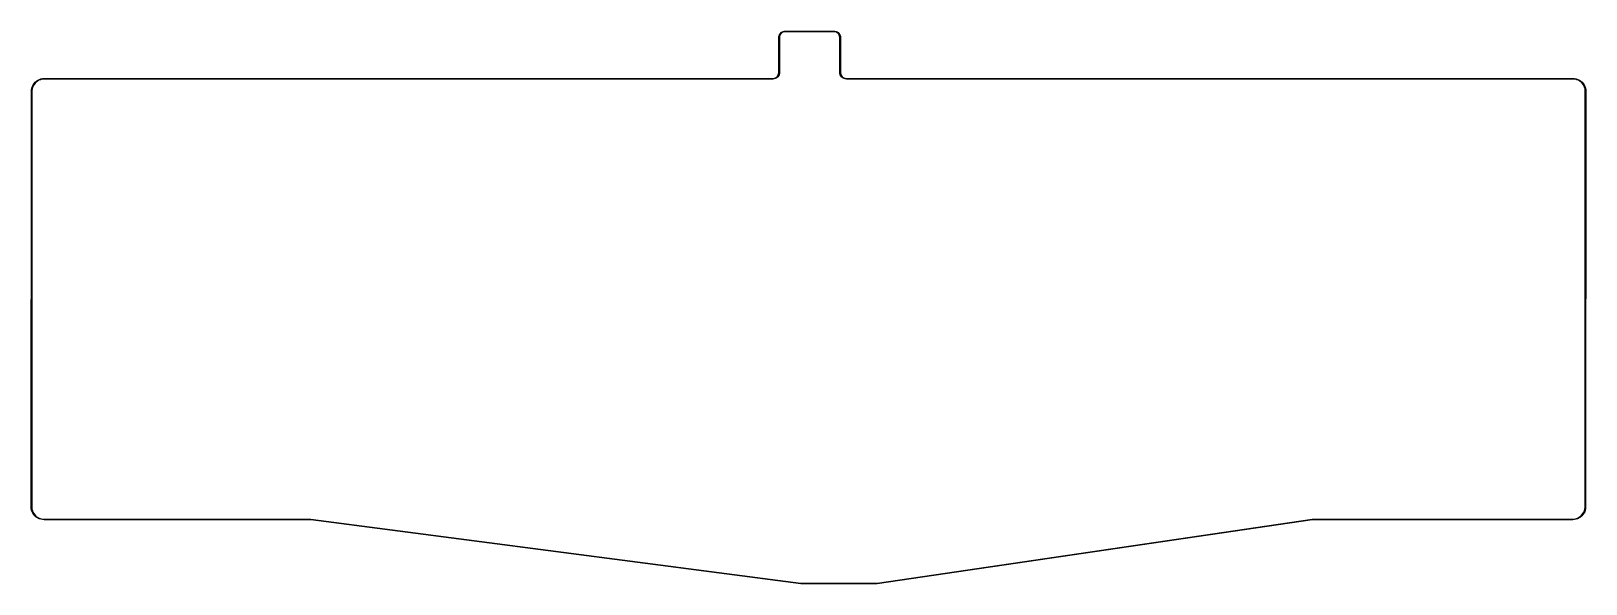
# Model space of a CAD drawing. Extents: x 1.01 to 10.69, y -4.01 to -0.57.
import ezdxf

# ---------------------------------------------------------------- set-up
doc = ezdxf.new("R2010")
doc.units = 0
doc.header["$MEASUREMENT"] = 0
doc.layers.add('BLACK', color=7, linetype='CONTINUOUS')

msp = doc.modelspace()

# ---------------------------------------------------------------- linework, layer by layer
at = {"layer": 'BLACK', "linetype": 'CONTINUOUS'}
for p, q in [((5.6727, -0.582798), (5.6778, -0.577703)), ((5.6778, -0.577703), (5.6837, -0.57357)), ((5.68284, -0.578615), (5.67782, -0.582822)), ((5.6885, -0.575343), (5.68284, -0.578615)), ((5.6837, -0.57357), (5.69023, -0.570525)), ((5.69465, -0.573105), (5.6885, -0.575343)), ((5.69023, -0.570525), (5.69719, -0.56866)), ((5.7011, -0.571969), (5.69465, -0.573105)), ((5.69719, -0.56866), (5.70437, -0.568031)), ((5.70437, -0.571969), (5.7011, -0.571969)), ((5.70437, -0.568031), (6.00563, -0.568031)), ((6.00563, -0.571969), (5.70437, -0.571969)), ((6.00563, -0.568031), (6.01281, -0.56866)), ((6.0089, -0.571969), (6.00563, -0.571969)), ((6.01535, -0.573105), (6.0089, -0.571969)), ((6.01281, -0.56866), (6.01977, -0.570525)), ((6.0215, -0.575343), (6.01535, -0.573105)), ((6.01977, -0.570525), (6.0263, -0.57357)), ((6.02716, -0.578615), (6.0215, -0.575343)), ((6.0263, -0.57357), (6.0322, -0.577703)), ((6.03218, -0.582822), (6.02716, -0.578615)), ((6.0322, -0.577703), (6.0373, -0.582798)), ((5.66303, -0.60937), (5.66366, -0.602192)), ((5.66303, -0.82563), (5.66303, -0.60937)), ((5.66303, -0.60937), (5.66303, -0.60937)), ((5.66366, -0.602192), (5.66552, -0.595231)), ((5.66552, -0.595231), (5.66857, -0.588701)), ((5.6681, -0.599653), (5.66697, -0.606098)), ((5.66697, -0.606098), (5.66697, -0.60937)), ((5.66697, -0.60937), (5.66697, -0.82563)), ((5.67034, -0.593503), (5.6681, -0.599653)), ((5.66857, -0.588701), (5.6727, -0.582798)), ((5.67362, -0.587835), (5.67034, -0.593503)), ((5.67782, -0.582822), (5.67362, -0.587835)), ((6.03638, -0.587835), (6.03218, -0.582822)), ((6.03966, -0.593503), (6.03638, -0.587835)), ((6.0373, -0.582798), (6.04143, -0.588701)), ((6.0419, -0.599653), (6.03966, -0.593503)), ((6.04143, -0.588701), (6.04448, -0.595231)), ((6.04303, -0.606098), (6.0419, -0.599653)), ((6.04303, -0.60937), (6.04303, -0.606098)), ((6.04303, -0.82563), (6.04303, -0.60937)), ((6.04303, -0.60937), (6.04303, -0.60937)), ((6.04448, -0.595231), (6.04634, -0.602192)), ((6.04634, -0.602192), (6.04697, -0.60937)), ((6.04697, -0.60937), (6.04697, -0.60937)), ((6.04697, -0.60937), (6.04697, -0.82563)), ((1.04965, -0.873844), (1.05911, -0.869175)), ((1.06527, -0.870887), (1.05597, -0.874738)), ((1.05911, -0.869175), (1.06911, -0.865782)), ((1.07499, -0.868282), (1.06527, -0.870887)), ((1.06911, -0.865782), (1.07947, -0.863722)), ((1.08497, -0.866969), (1.07499, -0.868282)), ((1.07947, -0.863722), (1.09, -0.863031)), ((1.09, -0.866969), (1.08497, -0.866969)), ((1.09, -0.863031), (5.62563, -0.863031)), ((5.62563, -0.866969), (1.09, -0.866969)), ((5.62563, -0.863031), (5.6289, -0.863031)), ((5.63281, -0.86634), (5.62563, -0.866969)), ((5.6289, -0.863031), (5.63535, -0.861895)), ((5.63977, -0.864475), (5.63281, -0.86634)), ((5.63535, -0.861895), (5.6415, -0.859657)), ((5.6463, -0.86143), (5.63977, -0.864475)), ((5.6415, -0.859657), (5.64716, -0.856385)), ((5.6522, -0.857297), (5.6463, -0.86143)), ((5.64716, -0.856385), (5.65218, -0.852178)), ((5.65218, -0.852178), (5.65638, -0.847165)), ((5.6573, -0.852202), (5.6522, -0.857297)), ((5.65638, -0.847165), (5.65966, -0.841497)), ((5.66143, -0.846299), (5.6573, -0.852202)), ((5.65966, -0.841497), (5.6619, -0.835347)), ((5.66448, -0.839769), (5.66143, -0.846299)), ((5.6619, -0.835347), (5.66303, -0.828902)), ((5.66303, -0.828902), (5.66303, -0.82563)), ((5.66634, -0.832808), (5.66448, -0.839769)), ((5.66697, -0.82563), (5.66634, -0.832808)), ((5.66697, -0.82563), (5.66697, -0.82563)), ((6.04366, -0.832808), (6.04303, -0.82563)), ((6.04303, -0.82563), (6.04303, -0.82563)), ((6.04552, -0.839769), (6.04366, -0.832808)), ((6.04857, -0.846299), (6.04552, -0.839769)), ((6.04697, -0.82563), (6.04697, -0.828902)), ((6.04697, -0.828902), (6.0481, -0.835347)), ((6.0481, -0.835347), (6.05034, -0.841497)), ((6.0527, -0.852202), (6.04857, -0.846299)), ((6.05034, -0.841497), (6.05362, -0.847165)), ((6.0578, -0.857297), (6.0527, -0.852202)), ((6.05362, -0.847165), (6.05782, -0.852178)), ((6.0637, -0.86143), (6.0578, -0.857297)), ((6.05782, -0.852178), (6.06284, -0.856385)), ((6.06284, -0.856385), (6.0685, -0.859657)), ((6.07023, -0.864475), (6.0637, -0.86143)), ((6.0685, -0.859657), (6.07465, -0.861895)), ((6.07719, -0.86634), (6.07023, -0.864475)), ((6.07465, -0.861895), (6.0811, -0.863031)), ((6.08437, -0.866969), (6.07719, -0.86634)), ((6.0811, -0.863031), (6.08437, -0.863031)), ((6.08437, -0.863031), (10.6075, -0.863031)), ((10.6075, -0.866969), (6.08437, -0.866969)), ((10.6075, -0.863031), (10.6181, -0.863722)), ((10.6126, -0.866969), (10.6075, -0.866969)), ((10.6225, -0.868282), (10.6126, -0.866969)), ((10.6181, -0.863722), (10.6284, -0.865782)), ((10.6323, -0.870887), (10.6225, -0.868282)), ((10.6284, -0.865782), (10.6384, -0.869175)), ((10.6415, -0.874738), (10.6323, -0.870887)), ((10.6384, -0.869175), (10.6479, -0.873844)), ((1.00767, -3.53149), (1.00929, -0.943739)), ((1.00929, -0.943739), (1.00998, -0.933206)), ((1.00929, -0.943739), (1.00929, -0.943739)), ((1.00998, -0.933206), (1.01204, -0.922851)), ((1.01323, -0.943741), (1.01161, -3.5315)), ((1.01204, -0.922851), (1.01543, -0.912854)), ((1.01454, -0.928731), (1.01323, -0.938708)), ((1.01323, -0.938708), (1.01323, -0.94374)), ((1.01323, -0.94374), (1.01323, -0.943741)), ((1.01323, -0.943741), (1.01323, -0.943741)), ((1.01715, -0.91901), (1.01454, -0.928731)), ((1.01543, -0.912854), (1.0201, -0.903386)), ((1.021, -0.909712), (1.01715, -0.91901)), ((1.0201, -0.903386), (1.02597, -0.894608)), ((1.02603, -0.900997), (1.021, -0.909712)), ((1.02597, -0.894608), (1.03293, -0.886671)), ((1.03216, -0.893012), (1.02603, -0.900997)), ((1.03927, -0.885896), (1.03216, -0.893012)), ((1.03293, -0.886671), (1.04087, -0.87971)), ((1.04726, -0.87977), (1.03927, -0.885896)), ((1.04087, -0.87971), (1.04965, -0.873844)), ((1.05597, -0.874738), (1.04726, -0.87977)), ((10.6503, -0.87977), (10.6415, -0.874738)), ((10.6479, -0.873844), (10.6567, -0.87971)), ((10.6582, -0.885896), (10.6503, -0.87977)), ((10.6567, -0.87971), (10.6646, -0.886671)), ((10.6654, -0.893012), (10.6582, -0.885896)), ((10.6646, -0.886671), (10.6716, -0.894608)), ((10.6715, -0.900997), (10.6654, -0.893012)), ((10.6765, -0.909712), (10.6715, -0.900997)), ((10.6716, -0.894608), (10.6774, -0.903386)), ((10.6804, -0.91901), (10.6765, -0.909712)), ((10.6774, -0.903386), (10.6821, -0.912854)), ((10.683, -0.928731), (10.6804, -0.91901)), ((10.6821, -0.912854), (10.6855, -0.922851)), ((10.6827, -3.53126), (10.6843, -0.943739)), ((10.6843, -0.938708), (10.683, -0.928731)), ((10.6843, -0.943739), (10.6843, -0.938708)), ((10.6855, -0.922851), (10.6875, -0.933206)), ((10.6882, -0.943741), (10.6866, -3.53126)), ((10.6875, -0.933206), (10.6882, -0.94374)), ((10.6882, -0.94374), (10.6882, -0.943741)), ((10.6882, -0.943741), (10.6882, -0.943741)), ((1.00767, -3.5315), (1.00767, -3.53149)), ((1.00836, -3.54203), (1.00767, -3.5315)), ((1.00767, -3.5315), (1.00767, -3.5315)), ((1.00767, -3.5315), (1.00767, -3.5315)), ((1.01042, -3.55239), (1.00836, -3.54203)), ((1.01381, -3.56238), (1.01042, -3.55239)), ((1.01161, -3.5315), (1.01161, -3.5315)), ((1.01161, -3.5315), (1.01161, -3.53653)), ((1.01161, -3.53653), (1.01292, -3.54651)), ((1.01292, -3.54651), (1.01552, -3.55623)), ((1.01848, -3.57185), (1.01381, -3.56238)), ((1.01552, -3.55623), (1.01938, -3.56552)), ((1.02435, -3.58063), (1.01848, -3.57185)), ((1.01938, -3.56552), (1.02441, -3.57424)), ((1.03131, -3.58857), (1.02435, -3.58063)), ((1.02441, -3.57424), (1.03053, -3.58222)), ((10.6699, -3.58039), (10.663, -3.58833)), ((10.6637, -3.58199), (10.6699, -3.574)), ((10.6699, -3.574), (10.6749, -3.56529)), ((10.6758, -3.57161), (10.6699, -3.58039)), ((10.6749, -3.56529), (10.6788, -3.55599)), ((10.6805, -3.56215), (10.6758, -3.57161)), ((10.6788, -3.55599), (10.6814, -3.54627)), ((10.6839, -3.55215), (10.6805, -3.56215)), ((10.6814, -3.54627), (10.6827, -3.53629)), ((10.6827, -3.53629), (10.6827, -3.53126)), ((10.6827, -3.53126), (10.6827, -3.53126)), ((10.6827, -3.53126), (10.6827, -3.53126)), ((10.6859, -3.54179), (10.6839, -3.55215)), ((10.6866, -3.53126), (10.6859, -3.54179)), ((10.6866, -3.53126), (10.6866, -3.53126)), ((1.03053, -3.58222), (1.03765, -3.58934)), ((1.03925, -3.59553), (1.03131, -3.58857)), ((1.03765, -3.58934), (1.04564, -3.59547)), ((1.04802, -3.60139), (1.03925, -3.59553)), ((1.04564, -3.59547), (1.05435, -3.6005)), ((1.05749, -3.60606), (1.04802, -3.60139)), ((1.05435, -3.6005), (1.06365, -3.60435)), ((1.06749, -3.60945), (1.05749, -3.60606)), ((1.06365, -3.60435), (1.07337, -3.60695)), ((1.07784, -3.61151), (1.06749, -3.60945)), ((1.07337, -3.60695), (1.08335, -3.60827)), ((1.08838, -3.6122), (1.07784, -3.61151)), ((1.08335, -3.60827), (1.08838, -3.60827)), ((1.08838, -3.60827), (1.08838, -3.60827)), ((1.08838, -3.60827), (2.75, -3.60827)), ((2.74987, -3.6122), (1.08838, -3.6122)), ((1.08838, -3.6122), (1.08838, -3.6122)), ((1.08838, -3.6122), (1.08838, -3.6122)), ((5.79938, -4.01219), (2.74987, -3.6122)), ((2.75, -3.60827), (2.75013, -3.60832)), ((2.75013, -3.60832), (2.75026, -3.60828)), ((2.75026, -3.60828), (5.79977, -4.00827)), ((6.27449, -4.00827), (8.98471, -3.60805)), ((8.98514, -3.61197), (6.27493, -4.01218)), ((8.98471, -3.60805), (8.98486, -3.60809)), ((8.98486, -3.60809), (8.985, -3.60803)), ((8.985, -3.60803), (10.6059, -3.60803)), ((10.6059, -3.61197), (8.98514, -3.61197)), ((10.6059, -3.60803), (10.6059, -3.60803)), ((10.6059, -3.60803), (10.6109, -3.60803)), ((10.6164, -3.61128), (10.6059, -3.61197)), ((10.6059, -3.61197), (10.6059, -3.61197)), ((10.6059, -3.61197), (10.6059, -3.61197)), ((10.6059, -3.61197), (10.6059, -3.61197)), ((10.6109, -3.60803), (10.6209, -3.60672)), ((10.6268, -3.60922), (10.6164, -3.61128)), ((10.6209, -3.60672), (10.6306, -3.60411)), ((10.6368, -3.60583), (10.6268, -3.60922)), ((10.6306, -3.60411), (10.6399, -3.60026)), ((10.6463, -3.60116), (10.6368, -3.60583)), ((10.6399, -3.60026), (10.6486, -3.59523)), ((10.655, -3.59529), (10.6463, -3.60116)), ((10.6486, -3.59523), (10.6566, -3.5891)), ((10.663, -3.58833), (10.655, -3.59529)), ((10.6566, -3.5891), (10.6637, -3.58199)), ((5.79951, -4.01215), (5.79938, -4.01219)), ((5.79964, -4.0122), (5.79951, -4.01215)), ((6.27464, -4.0122), (5.79964, -4.0122)), ((5.79977, -4.00827), (6.27449, -4.00827)), ((6.27478, -4.01215), (6.27464, -4.0122)), ((6.27493, -4.01218), (6.27478, -4.01215))]:
    msp.add_line(p, q, dxfattribs=at)

doc.saveas('drawing.dxf')
